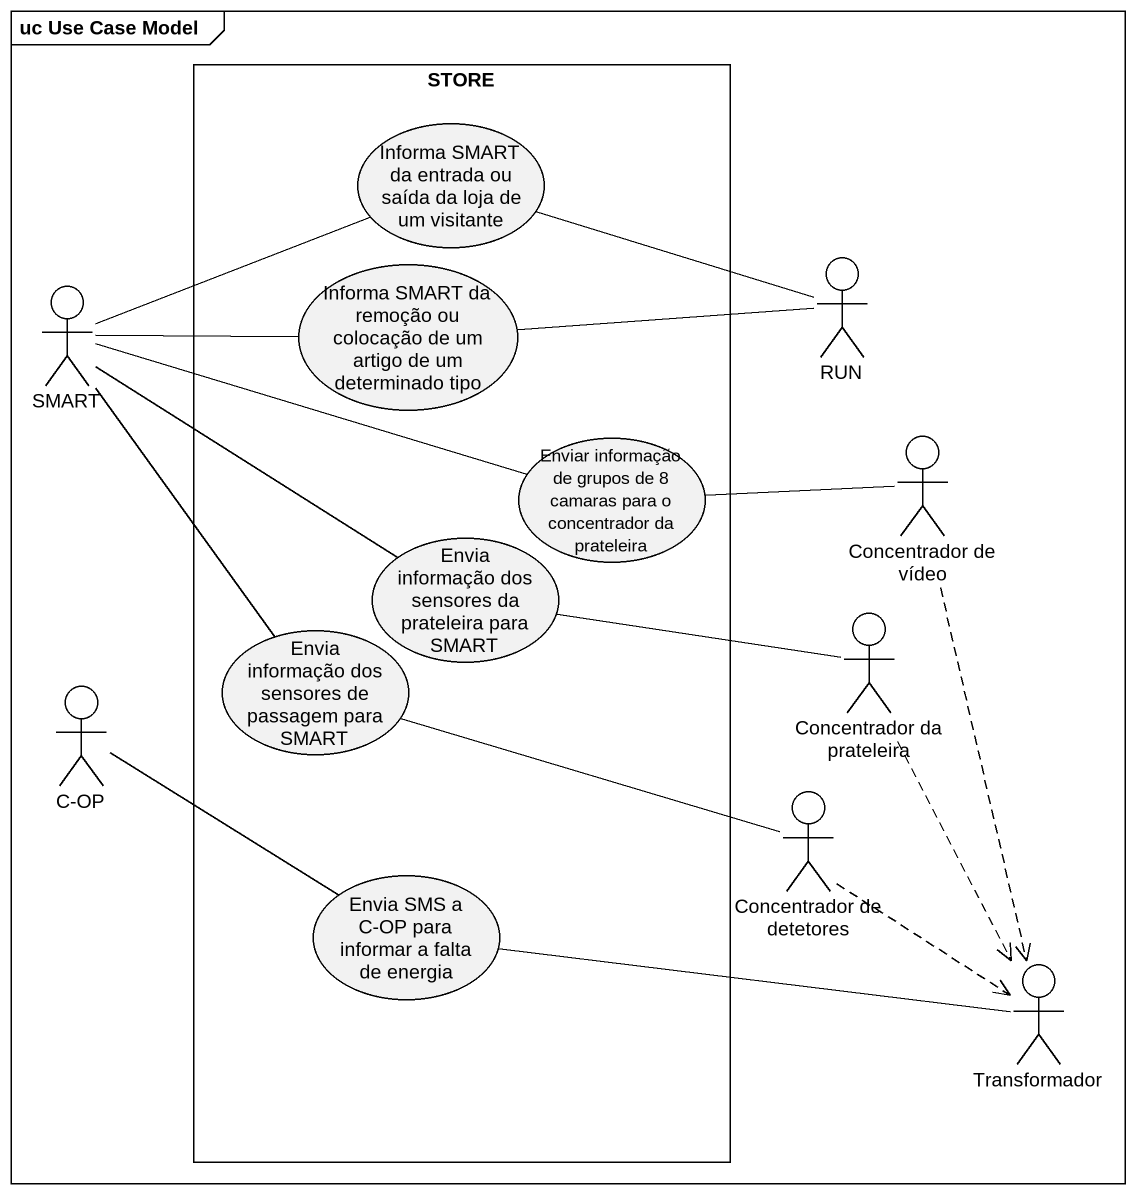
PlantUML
@startuml
mainframe uc Use Case Model
rectangle STORE {
  usecase "Informa SMART da entrada ou saída da loja de um visitante" as Informa_SMART_da_entrada_ou
  usecase "Informa SMART da remoção ou colocação de um artigo de um determinado tipo" as Informa_SMART_da_remoção_ou
  usecase "Enviar informação de grupos de 8 camaras para o concentrador da prateleira" as Enviar_informação_de_grupos
  usecase "Envia informação dos sensores da prateleira para SMART" as Envia_informação_dos
  usecase "Envia informação dos sensores de passagem para SMART" as Envia_informação_dos_2
  usecase "Envia SMS a C-OP para informar a falta de energia" as Envia_SMS_a_C_OP_para
}
actor SMART
actor RUN
actor "Concentrador de vídeo" as Concentrador_de_vídeo
actor "Concentrador da prateleira" as Concentrador_da_prateleira
actor "C-OP" as C_OP
actor "Concentrador de detetores" as Concentrador_de_detetores
actor Transformador
SMART -right- Informa_SMART_da_entrada_ou
SMART -right- Informa_SMART_da_remoção_ou
RUN -left- Informa_SMART_da_entrada_ou
RUN -left- Informa_SMART_da_remoção_ou
Enviar_informação_de_grupos -left- SMART
Concentrador_de_vídeo -left- Enviar_informação_de_grupos
Concentrador_de_vídeo ..> Transformador
Envia_informação_dos -left- SMART
Envia_informação_dos_2 -up- SMART
Concentrador_da_prateleira -left- Envia_informação_dos
Concentrador_da_prateleira ..> Transformador
Concentrador_de_detetores -left- Envia_informação_dos_2
Concentrador_de_detetores ..> Transformador
Envia_SMS_a_C_OP_para -left- C_OP
Transformador -left- Envia_SMS_a_C_OP_para
@enduml
